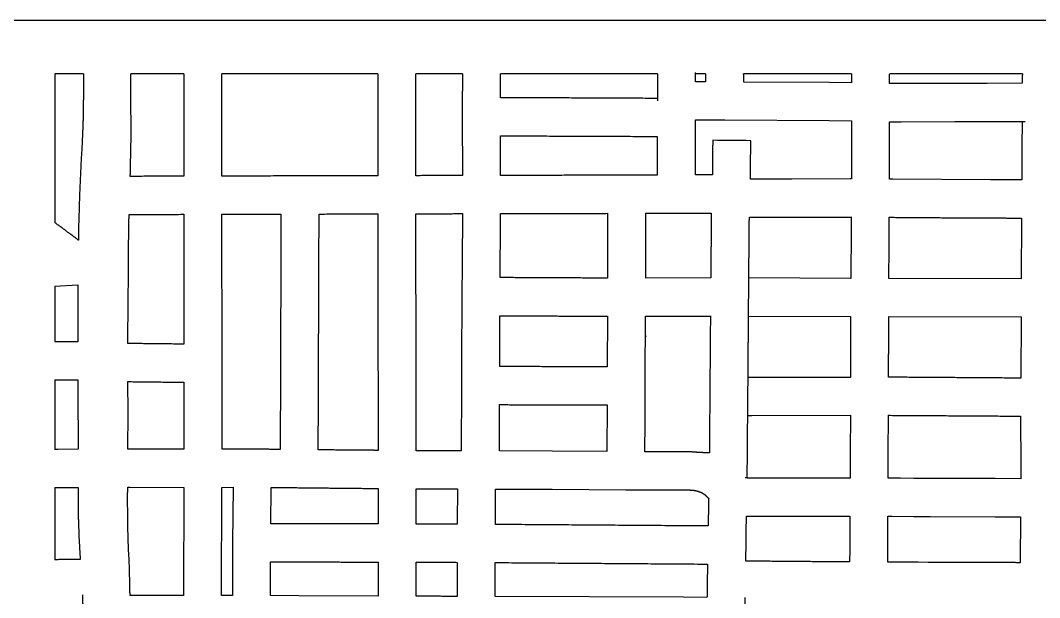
# Model space of a CAD drawing. Header units: millimetres. Extents: x 695 to 1227, y -950 to -733.
# Drawn here: x 961.4 to 1095.2, y -808.4 to -732.6 of the extents above; entities that cross this region are included whole.
import ezdxf

# ---------------------------------------------------------------- set-up
doc = ezdxf.new("R2010")
doc.units = ezdxf.units.MM
doc.layers.add('Laser$Cut', color=1, linetype='Continuous', true_color=0xff0000)
doc.layers.add('Laser$Outline', color=3, linetype='Continuous', true_color=0x00ff00)

msp = doc.modelspace()

# ---------------------------------------------------------------- linework, layer by layer
at = {"layer": 'Laser$Cut'}
for p, q in [((1050.03, -740.7), (1050.03, -739.5)), ((969.73, -739.64), (969.72, -741.45)), ((975.95, -741.7), (975.94, -739.64)), ((982.89, -739.64), (982.88, -753.09)), ((987.88, -753.07), (987.88, -739.64)), ((1019.43, -739.64), (1019.42, -744.15)), ((1045.04, -739.64), (1045.02, -743.18)), ((1051.35, -740.7), (1050.03, -740.7)), ((1067.62, -740.8), (1056.35, -740.73)), ((1070.5, -740.83), (1067.62, -740.8)), ((975.96, -748.41), (975.95, -741.7)), ((1077, -740.94), (1075.49, -740.94)), ((1084.05, -740.92), (1077, -740.94)), ((1084.21, -740.92), (1084.05, -740.92)), ((1088.28, -740.91), (1084.21, -740.92)), ((1092.89, -740.9), (1088.28, -740.91)), ((1092.89, -740.9), (1092.89, -740.9)), ((1024.42, -742.79), (1024.42, -742.78)), ((1019.42, -744.15), (1019.41, -745.27)), ((1019.41, -745.27), (1019.43, -753.01)), ((1050.01, -746.5), (1050.01, -745.69)), ((1050.01, -745.7), (1053.85, -745.71)), ((1053.85, -745.71), (1067.58, -745.8)), ((1067.58, -745.8), (1070.49, -745.83)), ((1075.48, -745.94), (1077.01, -745.94)), ((1077.01, -745.94), (1084.05, -745.92)), ((1084.05, -745.92), (1084.22, -745.92)), ((1084.22, -745.92), (1088.3, -745.91)), ((1088.3, -745.91), (1093.27, -745.9)), ((1092.87, -745.89), (1092.87, -746.56)), ((969.64, -746.54), (969.5, -749.54)), ((1050, -752.93), (1050.01, -746.5)), ((1092.87, -746.56), (1092.86, -748.54)), ((1045.01, -747.87), (1045, -752.94)), ((1092.86, -748.54), (1092.86, -748.67)), ((1092.86, -748.67), (1092.86, -749.06)), ((969.5, -749.54), (969.43, -750.75)), ((1092.86, -749.63), (1092.83, -753.58)), ((1092.86, -749.06), (1092.86, -749.63)), ((969.43, -750.75), (969.18, -755.59)), ((982.88, -753.09), (982.88, -753.09)), ((987.88, -753.08), (987.88, -753.07)), ((1024.43, -752.99), (1024.43, -752.99)), ((1070.32, -753.45), (1062.68, -753.46)), ((1070.48, -753.45), (1070.32, -753.45)), ((1075.91, -753.49), (1075.47, -753.48)), ((1075.47, -753.48), (1075.47, -753.48)), ((1088.75, -753.57), (1075.91, -753.49)), ((969.18, -755.59), (969.11, -758.67)), ((982.88, -758.08), (982.9, -775.12)), ((987.9, -777.65), (987.88, -758.08)), ((1019.43, -758), (1019.39, -764.5)), ((1019.43, -758), (1019.43, -758)), ((1024.42, -759.06), (1024.42, -757.99)), ((1038.49, -757.96), (1038.49, -766.46)), ((1043.49, -766.47), (1043.49, -757.95)), ((969.11, -758.67), (969.08, -759.79)), ((975.61, -764.17), (975.69, -758.67)), ((1024.38, -766.39), (1024.42, -759.06)), ((1057.09, -758.46), (1064.14, -758.45)), ((1064.14, -758.45), (1070.34, -758.45)), ((1070.34, -758.45), (1070.45, -758.45)), ((1070.45, -758.45), (1070.44, -762.44)), ((1075.44, -760.84), (1075.45, -758.48)), ((1075.45, -758.48), (1075.45, -758.48)), ((1092.8, -758.58), (1092.77, -766.54)), ((1092.8, -758.58), (1092.8, -758.58)), ((969.08, -759.79), (969.05, -761.36)), ((1075.43, -762.47), (1075.44, -760.84)), ((1070.44, -762.44), (1070.42, -764.16)), ((1075.4, -766.49), (1075.43, -762.47)), ((975.57, -770.6), (975.61, -764.83)), ((975.61, -764.65), (975.61, -764.17)), ((1019.39, -764.5), (1019.37, -768.87)), ((1070.42, -764.16), (1070.41, -766.49)), ((968.98, -767.33), (968.98, -770)), ((1052.02, -766.44), (1043.49, -766.47)), ((1070.41, -766.49), (1057.02, -766.44)), ((1092.77, -766.54), (1075.4, -766.5)), ((1092.77, -766.54), (1092.77, -766.54)), ((1019.37, -768.87), (1019.34, -777.36)), ((968.98, -770), (968.97, -774.81)), ((975.54, -773.81), (975.57, -770.6)), ((1024.33, -778.07), (1024.36, -771.39)), ((1038.48, -771.46), (1038.44, -778.09)), ((1043.42, -779.63), (1043.47, -771.47)), ((1043.47, -771.47), (1051.98, -771.44)), ((1056.98, -771.44), (1070.38, -771.48)), ((1070.38, -771.48), (1070.36, -779.48)), ((1070.38, -771.48), (1070.38, -771.48)), ((1075.38, -771.5), (1092.74, -771.54)), ((1075.38, -771.5), (1075.38, -771.5)), ((1075.38, -771.5), (1075.38, -771.5)), ((1092.74, -771.54), (1092.7, -779.58)), ((975.55, -775.03), (975.54, -773.81)), ((987.9, -788.91), (987.9, -777.65)), ((1019.34, -777.36), (1019.33, -780.63)), ((1043.42, -780.68), (1043.42, -779.63)), ((1075.36, -779.46), (1075.36, -779.46)), ((975.56, -784.16), (975.55, -780.03)), ((982.9, -780.12), (982.9, -788.91)), ((1019.33, -780.63), (1019.29, -789.11)), ((1043.41, -781.93), (1043.42, -780.68)), ((1024.29, -789.13), (1024.32, -783.06)), ((1038.41, -783.09), (1038.39, -789.22)), ((975.54, -788.9), (975.56, -784.16)), ((1070.34, -784.42), (1070.34, -785.08)), ((1075.33, -785.28), (1075.34, -784.45)), ((1092.68, -784.57), (1092.69, -791.28)), ((1070.34, -785.08), (1070.31, -788.58)), ((1075.31, -788.6), (1075.33, -785.28)), ((966.37, -788.93), (965.94, -788.93)), ((969.01, -788.92), (966.37, -788.93)), ((969.01, -788.92), (969.01, -788.92)), ((982.31, -788.91), (975.54, -788.9)), ((975.54, -788.9), (975.54, -788.9)), ((982.9, -788.91), (982.31, -788.91)), ((1070.31, -788.58), (1070.31, -789.28)), ((1075.29, -792.72), (1075.31, -788.6)), ((1031.23, -789.18), (1024.29, -789.13)), ((1038.39, -789.22), (1031.23, -789.18)), ((1038.39, -789.22), (1038.39, -789.22)), ((1070.31, -789.28), (1070.3, -792.71)), ((1092.69, -791.28), (1092.69, -792.78)), ((1076.93, -792.72), (1075.29, -792.72)), ((1075.29, -792.72), (1075.29, -792.72)), ((1078.69, -792.73), (1076.93, -792.72)), ((1078.83, -792.73), (1078.71, -792.73)), ((1086.66, -792.75), (1078.83, -792.73)), ((1089.36, -792.76), (1086.66, -792.75)), ((1092.69, -792.78), (1089.36, -792.76)), ((1092.69, -792.78), (1092.69, -792.78)), ((965.94, -793.93), (966.37, -793.93)), ((966.37, -793.93), (966.99, -793.93)), ((966.99, -793.93), (969, -793.92)), ((969, -793.92), (969.01, -795.49)), ((975.52, -793.9), (975.79, -793.9)), ((975.79, -793.9), (982.89, -793.91)), ((982.89, -793.91), (982.84, -808.1)), ((987.84, -808.1), (987.89, -793.91)), ((987.88, -793.91), (989.35, -793.9)), ((989.35, -793.89), (989.28, -801.16)), ((1013.37, -794.1), (1016.62, -794.11)), ((1016.62, -794.11), (1018.8, -794.11)), ((1018.8, -794.11), (1018.76, -798.47)), ((1023.76, -798.78), (1023.8, -794.13)), ((1023.8, -794.13), (1031.21, -794.17)), ((1031.21, -794.17), (1040.87, -794.23)), ((1040.87, -794.23), (1049.22, -794.25)), ((969.01, -795.49), (969.01, -795.51)), ((969.01, -795.51), (969.03, -797.41)), ((1070.27, -797.71), (1070.27, -798.34)), ((1070.27, -798.34), (1070.27, -800.76)), ((1075.27, -797.71), (1075.81, -797.71)), ((1075.27, -798.9), (1075.27, -797.71)), ((1075.27, -797.71), (1075.27, -797.71)), ((1075.81, -797.71), (1078.67, -797.72)), ((1078.67, -797.72), (1078.79, -797.72)), ((1078.79, -797.72), (1078.8, -797.72)), ((1078.8, -797.72), (1080.82, -797.73)), ((1080.82, -797.73), (1089.33, -797.76)), ((1089.33, -797.76), (1091.36, -797.77)), ((1091.36, -797.77), (1092.67, -797.78)), ((975.64, -802.08), (975.54, -799.07)), ((994.3, -798.69), (994.3, -798.68)), ((1008.38, -798.72), (1008.38, -798.72)), ((1018.76, -798.47), (1018.76, -798.74)), ((1018.76, -798.74), (1018.76, -798.75)), ((1018.76, -798.75), (1018.76, -798.75)), ((1075.26, -800.79), (1075.27, -798.9)), ((1070.27, -800.76), (1070.26, -801.18)), ((1075.26, -801.62), (1075.26, -800.79)), ((975.7, -803.39), (975.64, -802.08)), ((989.28, -801.16), (989.25, -808.1)), ((1070.27, -802.08), (1070.25, -803.7)), ((1070.26, -801.18), (1070.26, -801.64)), ((1075.25, -803.73), (1075.26, -802.07)), ((975.76, -804.71), (975.7, -803.39)), ((1008.39, -803.72), (1008.39, -803.72)), ((1070.25, -803.7), (1070.25, -803.7)), ((1077.32, -803.74), (1075.25, -803.73)), ((1079.24, -803.74), (1077.32, -803.74)), ((1080.57, -803.75), (1079.24, -803.74)), ((1018.74, -803.75), (1018.74, -803.75)), ((1018.74, -803.75), (1018.74, -803.75)), ((1023.74, -808.25), (1023.74, -803.78)), ((1084.69, -803.76), (1080.57, -803.75)), ((1087.27, -803.76), (1084.69, -803.76)), ((1089.39, -803.76), (1087.27, -803.76)), ((989.25, -808.1), (989.25, -808.1)), ((994.25, -808.12), (994.25, -808.11)), ((997.99, -808.13), (994.25, -808.12)), ((1008.39, -808.17), (997.99, -808.13)), ((1008.39, -808.17), (1008.39, -808.17)), ((1013.39, -808.19), (1013.39, -808.19)), ((1018.75, -808.22), (1018.74, -808.22)), ((1048.46, -808.34), (1023.74, -808.24)), ((1051.53, -808.37), (1048.46, -808.34))]:
    msp.add_line(p, q, dxfattribs=at)
for points in [[(969.73, -739.64), (965.94, -739.64), (965.94, -759.16)], [(982.89, -739.64), (975.94, -739.64)], [(1008.32, -739.64), (987.88, -739.64)], [(1019.43, -739.64), (1013.32, -739.64)], [(1045.04, -739.64), (1024.43, -739.64)], [(1051.35, -739.64), (1050.03, -739.64)], [(1070.5, -739.64), (1056.34, -739.64)], [(1092.91, -739.64), (1075.5, -739.64)], [(965.94, -767.52), (968.98, -767.33)], [(965.94, -767.52), (965.94, -774.8)], [(1070.36, -779.48), (1056.92, -779.48)], [(965.94, -779.8), (965.94, -788.93)], [(1057.43, -784.48), (1070.34, -784.42)], [(965.94, -793.93), (965.94, -803.4)]]:
    msp.add_lwpolyline(points, dxfattribs=at)
for points, degree in [([(1008.32, -739.64), (1008.33, -746.34), (1008.34, -753.03)], 2), ([(1013.33, -753.01), (1013.33, -746.33), (1013.32, -739.64)], 2), ([(1024.42, -742.78), (1024.43, -741.21), (1024.43, -739.64)], 2), ([(1051.35, -739.64), (1051.35, -740.17), (1051.35, -740.7)], 2), ([(1051.35, -740.7), (1051.35, -740.7), (1051.35, -740.7)], 2), ([(1056.35, -740.72), (1056.35, -740.18), (1056.34, -739.64)], 2), ([(1056.35, -740.73), (1056.35, -740.72), (1056.35, -740.72)], 2), ([(1070.5, -739.64), (1070.5, -740.24), (1070.5, -740.83)], 2), ([(1075.49, -740.93), (1075.49, -740.29), (1075.5, -739.64)], 2), ([(1092.91, -739.64), (1092.9, -740.27), (1092.89, -740.9)], 2), ([(969.71, -742.21), (969.68, -744.38), (969.64, -746.54)], 2), ([(969.72, -741.45), (969.72, -741.83), (969.71, -742.21)], 2), ([(1075.49, -740.94), (1075.49, -740.94), (1075.49, -740.93)], 2), ([(1045.03, -742.88), (1034.72, -742.83), (1024.42, -742.79)], 2), ([(1070.49, -745.83), (1070.48, -749.64), (1070.47, -753.45)], 2), ([(1075.47, -753.48), (1075.48, -749.71), (1075.48, -745.94)], 2), ([(975.9, -751.17), (975.93, -749.79), (975.96, -748.41)], 2), ([(1024.43, -752.99), (1024.42, -750.39), (1024.42, -747.79)], 2), ([(1024.42, -747.79), (1034.71, -747.83), (1045.01, -747.87)], 2), ([(1052.28, -748.38), (1052.26, -750.66), (1052.24, -752.93)], 2), ([(1057.28, -748.43), (1055.61, -748.41), (1053.95, -748.4), (1052.28, -748.38)], 3), ([(1057.23, -753.46), (1057.25, -750.94), (1057.28, -748.43)], 2), ([(975.86, -753.1), (975.88, -752.14), (975.9, -751.17)], 2), ([(1052.23, -752.93), (1051.12, -752.93), (1050, -752.93)], 2), ([(1052.24, -752.93), (1052.24, -752.93), (1052.23, -752.93)], 2), ([(982.88, -753.09), (979.37, -753.1), (975.86, -753.11)], 2), ([(975.86, -753.11), (975.86, -753.1), (975.86, -753.1)], 2), ([(1008.34, -753.03), (998.11, -753.05), (987.88, -753.08)], 2), ([(987.88, -753.08), (987.88, -753.08), (987.88, -753.08)], 2), ([(1008.34, -753.03), (1008.34, -753.03), (1008.34, -753.03)], 2), ([(1008.34, -753.03), (1008.34, -753.03), (1008.34, -753.03)], 2), ([(1019.42, -753.01), (1016.38, -753.01), (1013.33, -753.02)], 2), ([(1013.33, -753.02), (1013.33, -753.02), (1013.33, -753.01)], 2), ([(1019.43, -753.01), (1019.43, -753.01), (1019.42, -753.01)], 2), ([(1045.01, -752.95), (1034.72, -752.97), (1024.43, -752.99)], 2), ([(1045, -752.94), (1045, -752.95), (1045, -752.95)], 2), ([(1062.68, -753.46), (1059.96, -753.46), (1057.23, -753.46)], 2), ([(1092.83, -753.58), (1090.79, -753.58), (1088.75, -753.57)], 2), ([(975.69, -758.67), (975.7, -758.39), (975.71, -758.1)], 2), ([(975.71, -758.1), (979.29, -758.1), (982.88, -758.09)], 2), ([(982.88, -758.09), (982.88, -758.09), (982.88, -758.09)], 2), ([(987.88, -758.08), (991.76, -758.07), (995.63, -758.06)], 2), ([(987.88, -758.08), (987.88, -758.08), (987.88, -758.08)], 2), ([(995.63, -758.05), (995.58, -773.49), (995.53, -788.94)], 2), ([(1000.52, -788.99), (1000.58, -773.52), (1000.63, -758.05)], 2), ([(1000.63, -758.05), (1004.49, -758.04), (1008.35, -758.03)], 2), ([(1008.34, -758.02), (1008.36, -773.54), (1008.37, -789.06)], 2), ([(1013.34, -758.02), (1016.38, -758.01), (1019.43, -758)], 2), ([(1013.37, -789.11), (1013.35, -773.56), (1013.34, -758.02)], 2), ([(1013.34, -758.02), (1013.34, -758.02), (1013.34, -758.02)], 2), ([(1013.34, -758.02), (1013.34, -758.02), (1013.34, -758.02)], 2), ([(1024.42, -757.99), (1031.46, -757.97), (1038.49, -757.96)], 2), ([(1043.48, -757.95), (1047.65, -757.94), (1051.81, -757.93)], 2), ([(1051.81, -757.93), (1051.95, -757.93), (1052.09, -757.93)], 2), ([(1052.09, -757.93), (1052.06, -762.18), (1052.02, -766.44)], 2), ([(1052.09, -757.93), (1052.09, -757.93), (1052.09, -757.93)], 2), ([(969.04, -761.46), (967.49, -760.31), (965.94, -759.16)], 2), ([(1057.02, -766.44), (1057.05, -762.45), (1057.09, -758.46)], 2), ([(1070.45, -758.45), (1070.48, -758.45), (1070.52, -758.45)], 2), ([(1075.45, -758.48), (1082.09, -758.53), (1088.73, -758.57)], 2), ([(1088.73, -758.57), (1090.77, -758.57), (1092.8, -758.58)], 2), ([(969.05, -761.46), (969.05, -761.46), (969.04, -761.46)], 2), ([(969.05, -761.36), (969.05, -761.41), (969.05, -761.46)], 2), ([(975.61, -764.83), (975.61, -764.74), (975.61, -764.65)], 2), ([(975.61, -764.65), (975.61, -764.65), (975.61, -764.65)], 2), ([(975.61, -764.83), (975.61, -764.83), (975.61, -764.83)], 2), ([(1038.49, -766.46), (1031.43, -766.43), (1024.38, -766.39)], 2), ([(1052.02, -766.44), (1052.02, -766.44), (1052.02, -766.44)], 2), ([(1056.98, -771.44), (1057, -768.94), (1057.02, -766.44)], 2), ([(1024.36, -771.39), (1031.42, -771.43), (1038.48, -771.46)], 2), ([(1051.98, -771.43), (1051.98, -771.96), (1051.97, -772.48)], 2), ([(1056.92, -779.47), (1056.95, -775.45), (1056.98, -771.44)], 2), ([(1075.36, -779.46), (1075.37, -775.48), (1075.38, -771.5)], 2), ([(1051.97, -772.48), (1051.95, -774.98), (1051.93, -777.48)], 2), ([(1051.97, -772.48), (1051.97, -772.48), (1051.97, -772.48)], 2), ([(1043.53, -774.09), (1043.49, -774.12), (1043.46, -774.14)], 2), ([(967.71, -774.81), (966.83, -774.8), (965.94, -774.8)], 2), ([(968.97, -774.81), (968.34, -774.81), (967.71, -774.81)], 2), ([(982.9, -775.12), (979.22, -775.08), (975.55, -775.04)], 2), ([(1038.43, -778.09), (1031.38, -778.08), (1024.33, -778.07)], 2), ([(1038.44, -778.09), (1038.43, -778.09), (1038.43, -778.09)], 2), ([(1051.93, -777.48), (1051.89, -783.43), (1051.84, -789.38)], 2), ([(1051.93, -777.48), (1051.93, -777.48), (1051.93, -777.48)], 2), ([(1043.42, -779.63), (1043.42, -779.63), (1043.42, -779.63), (1043.42, -779.63)], 3), ([(1056.81, -792.68), (1056.86, -786.08), (1056.92, -779.47)], 2), ([(1092.69, -779.58), (1084.03, -779.52), (1075.36, -779.46)], 2), ([(1075.36, -779.46), (1075.36, -779.46), (1075.36, -779.46)], 2), ([(1092.7, -779.58), (1092.69, -779.58), (1092.69, -779.58)], 2), ([(965.94, -779.8), (967.46, -779.8), (968.98, -779.81)], 2), ([(968.98, -779.81), (968.99, -781.32), (968.99, -782.83)], 2), ([(975.55, -780.04), (979.23, -780.08), (982.9, -780.12)], 2), ([(975.55, -780.04), (975.55, -780.04), (975.55, -780.04)], 2), ([(982.9, -780.12), (982.9, -780.12), (982.9, -780.12)], 2), ([(1043.39, -789.24), (1043.4, -785.58), (1043.41, -781.93)], 2), ([(1043.41, -781.93), (1043.41, -781.93), (1043.41, -781.93)], 2), ([(968.99, -782.83), (969, -785.44), (969.01, -788.06)], 2), ([(1024.31, -783.06), (1031.36, -783.08), (1038.41, -783.09)], 2), ([(1056.88, -784.48), (1057.15, -784.48), (1057.43, -784.48)], 2), ([(1057.44, -784.48), (1057.44, -784.48), (1057.44, -784.48)], 2), ([(1075.33, -784.46), (1084.01, -784.51), (1092.68, -784.57)], 2), ([(1092.68, -784.57), (1092.68, -784.57), (1092.68, -784.57)], 2), ([(969.01, -788.06), (969.01, -788.49), (969.01, -788.92)], 2), ([(991.88, -788.9), (989.89, -788.9), (987.9, -788.91)], 2), ([(995.53, -788.94), (993.7, -788.92), (991.88, -788.9)], 2), ([(1006.55, -789.05), (1003.53, -789.02), (1000.52, -788.99)], 2), ([(1008.37, -789.06), (1007.46, -789.05), (1006.55, -789.05)], 2), ([(1008.37, -789.06), (1008.37, -789.06), (1008.37, -789.06)], 2), ([(1019.29, -789.11), (1016.33, -789.11), (1013.37, -789.11)], 2), ([(1013.37, -789.11), (1013.37, -789.11), (1013.37, -789.11)], 2), ([(1049.43, -789.26), (1046.41, -789.25), (1043.38, -789.24)], 2), ([(1050.71, -789.36), (1050.07, -789.31), (1049.43, -789.26)], 2), ([(1051.75, -789.39), (1051.23, -789.37), (1050.71, -789.35)], 2), ([(1051.84, -789.39), (1051.8, -789.39), (1051.75, -789.39)], 2), ([(1051.84, -789.38), (1051.84, -789.39), (1051.84, -789.39)], 2), ([(1056.92, -792.69), (1056.72, -792.68), (1056.52, -792.67)], 2), ([(1056.93, -792.69), (1056.93, -792.69), (1056.92, -792.69)], 2), ([(1056.92, -792.69), (1056.92, -792.69), (1056.92, -792.69)], 2), ([(1070.3, -792.71), (1063.62, -792.7), (1056.93, -792.69)], 2), ([(975.51, -794.83), (975.52, -794.36), (975.52, -793.89)], 2), ([(994.3, -798.68), (994.32, -796.3), (994.35, -793.92)], 2), ([(994.34, -793.92), (995.04, -793.93), (995.74, -793.93)], 2), ([(995.74, -793.93), (1002.06, -794), (1008.38, -794.06)], 2), ([(1008.38, -794.06), (1008.38, -796.39), (1008.38, -798.72)], 2), ([(1013.38, -798.74), (1013.38, -796.42), (1013.37, -794.1)], 2), ([(1049.22, -794.25), (1049.56, -794.28), (1049.9, -794.31)], 2), ([(1049.9, -794.31), (1050.12, -794.36), (1050.33, -794.41)], 2), ([(975.51, -795.8), (975.51, -795.31), (975.51, -794.83)], 2), ([(1050.33, -794.41), (1050.57, -794.5), (1050.82, -794.59)], 2), ([(1050.82, -794.59), (1051.01, -794.71), (1051.19, -794.82)], 2), ([(1051.19, -794.82), (1051.43, -795.05), (1051.67, -795.28)], 2), ([(1051.67, -795.28), (1051.71, -795.32), (1051.75, -795.35)], 2), ([(1051.75, -795.36), (1051.74, -795.68), (1051.72, -796.01)], 2), ([(1051.75, -795.35), (1051.75, -795.36), (1051.75, -795.36)], 2), ([(975.54, -799.07), (975.52, -797.43), (975.51, -795.8)], 2), ([(1051.72, -796.01), (1051.71, -797.1), (1051.7, -798.19)], 2), ([(969.03, -797.41), (969.03, -797.74), (969.04, -798.07)], 2), ([(969.04, -798.07), (969.09, -799.36), (969.13, -800.65)], 2), ([(1051.7, -798.19), (1051.69, -798.58), (1051.69, -798.98)], 2), ([(1056.67, -800.53), (1056.69, -799.1), (1056.7, -797.68)], 2), ([(1056.7, -797.68), (1056.77, -797.68), (1056.84, -797.69)], 2), ([(1056.84, -797.69), (1063.56, -797.7), (1070.27, -797.71)], 2), ([(1092.67, -797.78), (1092.64, -800.79), (1092.62, -803.8)], 2), ([(1008.38, -798.72), (1001.34, -798.7), (994.3, -798.69)], 2), ([(1018.76, -798.75), (1016.07, -798.74), (1013.38, -798.73)], 2), ([(1051.69, -798.98), (1037.72, -798.88), (1023.76, -798.78)], 2), ([(969.13, -800.65), (969.21, -801.94), (969.28, -803.23)], 2), ([(1056.67, -801.53), (1056.67, -801.03), (1056.67, -800.53)], 2), ([(1056.62, -803.59), (1056.64, -802.56), (1056.67, -801.53)], 2), ([(1070.26, -801.64), (1070.26, -801.86), (1070.27, -802.08)], 2), ([(1075.26, -802.07), (1075.26, -801.85), (1075.26, -801.62)], 2), ([(969.29, -803.39), (967.62, -803.4), (965.94, -803.4)], 2), ([(969.28, -803.23), (969.29, -803.31), (969.29, -803.39)], 2), ([(969.29, -803.39), (969.29, -803.39), (969.29, -803.39)], 2), ([(994.25, -808.11), (994.26, -805.89), (994.26, -803.67)], 2), ([(994.26, -803.68), (1001.32, -803.7), (1008.39, -803.72)], 2), ([(1008.39, -803.72), (1008.39, -805.95), (1008.39, -808.18)], 2), ([(1008.39, -803.72), (1008.39, -803.72), (1008.39, -803.72)], 2), ([(1013.39, -808.19), (1013.39, -805.96), (1013.38, -803.73)], 2), ([(1013.38, -803.73), (1016.06, -803.74), (1018.74, -803.75)], 2), ([(1013.38, -803.73), (1013.38, -803.73), (1013.38, -803.73)], 2), ([(1070.25, -803.7), (1063.43, -803.65), (1056.62, -803.59)], 2), ([(975.81, -807.28), (975.78, -805.99), (975.76, -804.71)], 2), ([(1018.74, -803.75), (1018.74, -805.99), (1018.75, -808.22)], 2), ([(1023.74, -803.78), (1037.67, -803.88), (1051.61, -803.98)], 2), ([(1051.61, -803.98), (1051.58, -805), (1051.56, -806.02)], 2), ([(1092.61, -803.8), (1091, -803.78), (1089.39, -803.76)], 2), ([(1092.62, -803.8), (1092.62, -803.8), (1092.62, -803.8)], 2), ([(1051.56, -806.02), (1051.55, -806.52), (1051.54, -807.01)], 2), ([(975.83, -808.11), (975.82, -807.69), (975.81, -807.28)], 2), ([(1051.54, -807.01), (1051.54, -807.69), (1051.53, -808.37)], 2), ([(969.57, -808.02), (969.59, -808.68), (969.62, -809.34)], 2), ([(982.84, -808.1), (979.33, -808.11), (975.83, -808.12)], 2), ([(975.83, -808.12), (975.83, -808.11), (975.83, -808.11)], 2), ([(989.25, -808.1), (988.54, -808.1), (987.83, -808.1)], 2), ([(989.25, -808.1), (989.25, -808.1), (989.25, -808.1)], 2), ([(1018.74, -808.22), (1016.06, -808.21), (1013.39, -808.19)], 2), ([(1013.39, -808.19), (1013.39, -808.19), (1013.39, -808.19)], 2), ([(1018.75, -808.22), (1018.75, -808.22), (1018.75, -808.22)], 2), ([(1056.49, -810.9), (1056.51, -809.63), (1056.53, -808.35)], 2)]:
    msp.add_open_spline(points, degree=degree, dxfattribs=at)
at = {"layer": 'Laser$Outline'}
msp.add_lwpolyline([(1226.94, -732.64), (694.94, -732.64), (694.94, -949.84), (1226.94, -949.84)], close=True, dxfattribs=at)

doc.saveas('drawing.dxf')
